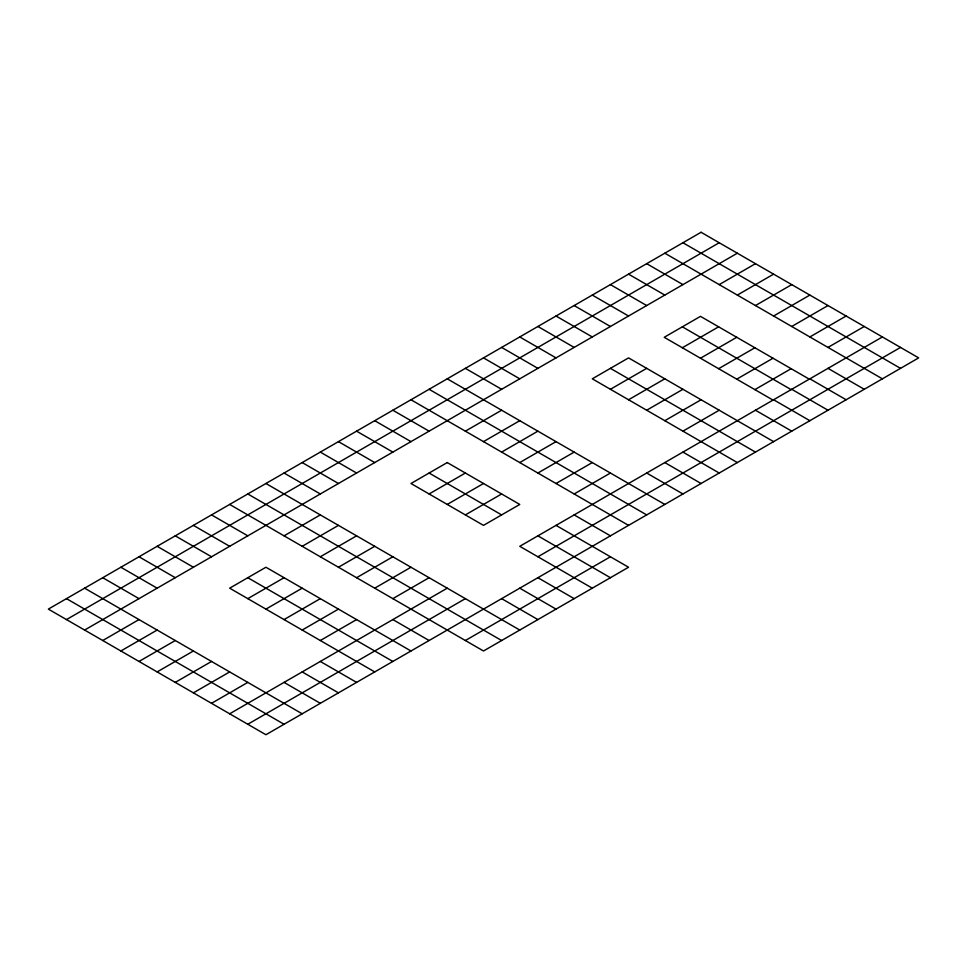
<?xml version="1.0" encoding="UTF-8"?>
<svg xmlns="http://www.w3.org/2000/svg" width="967" height="967" viewBox="0 0 967 967"><rect width="100%" height="100%" fill="white"/><g stroke="black" fill="none" stroke-linecap="round" stroke-linejoin="round"><path stroke-width="1.45" d="M66.481 619.581L719.206 242.741M84.612 630.049L737.337 253.209M102.744 640.517L139.006 619.581M284.056 535.839L320.319 514.903M465.369 431.161L501.631 410.226M719.206 284.612L755.469 263.677M120.875 650.984L157.137 630.049M302.188 546.307L338.45 525.371M483.5 441.629L519.763 420.693M737.337 295.08L773.6 274.144M139.006 661.452L175.269 640.517M247.794 598.646L284.056 577.71M320.319 556.774L356.581 535.839M429.106 493.968L465.369 473.032M501.631 452.097L537.894 431.161M610.419 389.29L646.681 368.354M682.351 347.757L718.614 326.822M755.469 305.548L791.731 284.612M157.137 671.92L193.4 650.984M265.925 609.113L302.188 588.178M338.45 567.242L374.712 546.307M447.238 504.436L483.5 483.5M519.763 462.564L556.025 441.629M628.55 399.758L664.812 378.822M700.483 358.225L736.745 337.29M773.6 316.016L809.862 295.08M175.269 682.388L211.531 661.452M284.056 619.581L320.319 598.646M356.581 577.71L392.844 556.774M465.369 514.903L501.631 493.968M537.894 473.032L574.156 452.097M646.681 410.226L682.944 389.29M718.614 368.693L754.876 347.757M791.731 326.483L827.994 305.548M193.4 692.856L229.662 671.92M302.188 630.049L338.45 609.113M374.712 588.178L410.975 567.242M556.025 483.5L592.288 462.564M664.812 420.693L701.075 399.758M736.745 379.161L773.008 358.225M809.862 336.951L846.125 316.016M211.531 703.323L247.794 682.388M320.319 640.517L356.581 619.581M392.844 598.646L429.106 577.71M574.156 493.968L610.419 473.032M682.944 431.161L719.206 410.226M754.876 389.628L791.139 368.693M827.994 347.419L864.256 326.483M229.662 713.791L447.238 588.178M882.388 336.951L519.763 546.307L592.288 588.178M247.794 724.259L465.369 598.646M537.894 556.774L900.519 347.419M465.369 640.517L610.419 556.774M682.944 242.741L900.519 368.354M664.812 253.209L882.388 378.822M646.681 263.677L682.944 284.612M827.994 368.354L864.256 389.29M628.55 274.144L664.812 295.08M809.862 378.822L846.125 399.758M809.27 379.161L700.483 316.354L664.22 337.29L773.008 400.096M610.419 284.612L646.681 305.548M791.731 389.29L827.994 410.226M682.351 326.822L791.139 389.628M592.288 295.08L628.55 316.016M773.6 399.758L809.862 420.693M574.156 305.548L610.419 326.483M755.469 410.226L791.731 431.161M556.025 316.016L592.288 336.951M773.6 441.629L628.55 357.887L592.288 378.822L737.337 462.564M537.894 326.483L574.156 347.419M610.419 368.354L755.469 452.097M519.763 336.951L556.025 357.887M501.631 347.419L537.894 368.354M682.944 452.097L719.206 473.032M483.5 357.887L519.763 378.822M664.812 462.564L701.075 483.5M465.369 368.354L501.631 389.29M646.681 473.032L682.944 493.968M447.238 378.822L664.812 504.436M429.106 389.29L646.681 514.903M410.975 399.758L628.55 525.371M392.844 410.226L429.106 431.161M574.156 514.903L610.419 535.839M374.712 420.693L410.975 441.629M556.025 525.371L628.55 567.242L483.5 650.984L229.662 504.436M356.581 431.161L392.844 452.097M429.106 473.032L501.631 514.903M537.894 535.839L610.419 577.71M338.45 441.629L374.712 462.564M320.319 452.097L356.581 473.032M537.894 577.71L574.156 598.646M302.188 462.564L338.45 483.5M519.763 588.178L556.025 609.113M284.056 473.032L320.319 493.968M501.631 598.646L537.894 619.581M265.925 483.5L519.763 630.049M247.794 493.968L501.631 640.517M211.531 514.903L247.794 535.839M392.844 619.581L429.106 640.517M193.4 525.371L229.662 546.307M410.975 650.984L265.925 567.242L229.662 588.178L374.712 671.92M175.269 535.839L211.531 556.774M247.794 577.71L392.844 661.452M157.137 546.307L193.4 567.242M139.006 556.774L175.269 577.71M320.319 661.452L356.581 682.388M120.875 567.242L157.137 588.178M302.188 671.92L338.45 692.856M102.744 577.71L139.006 598.646M284.056 682.388L320.319 703.323M84.612 588.178L302.188 713.791M66.481 598.646L284.056 724.259M701.075 232.273L48.35 609.113L265.925 734.727L918.65 357.887L701.075 232.273M447.238 462.564L410.975 483.5L483.5 525.371L519.763 504.436L447.238 462.564"/></g></svg>
